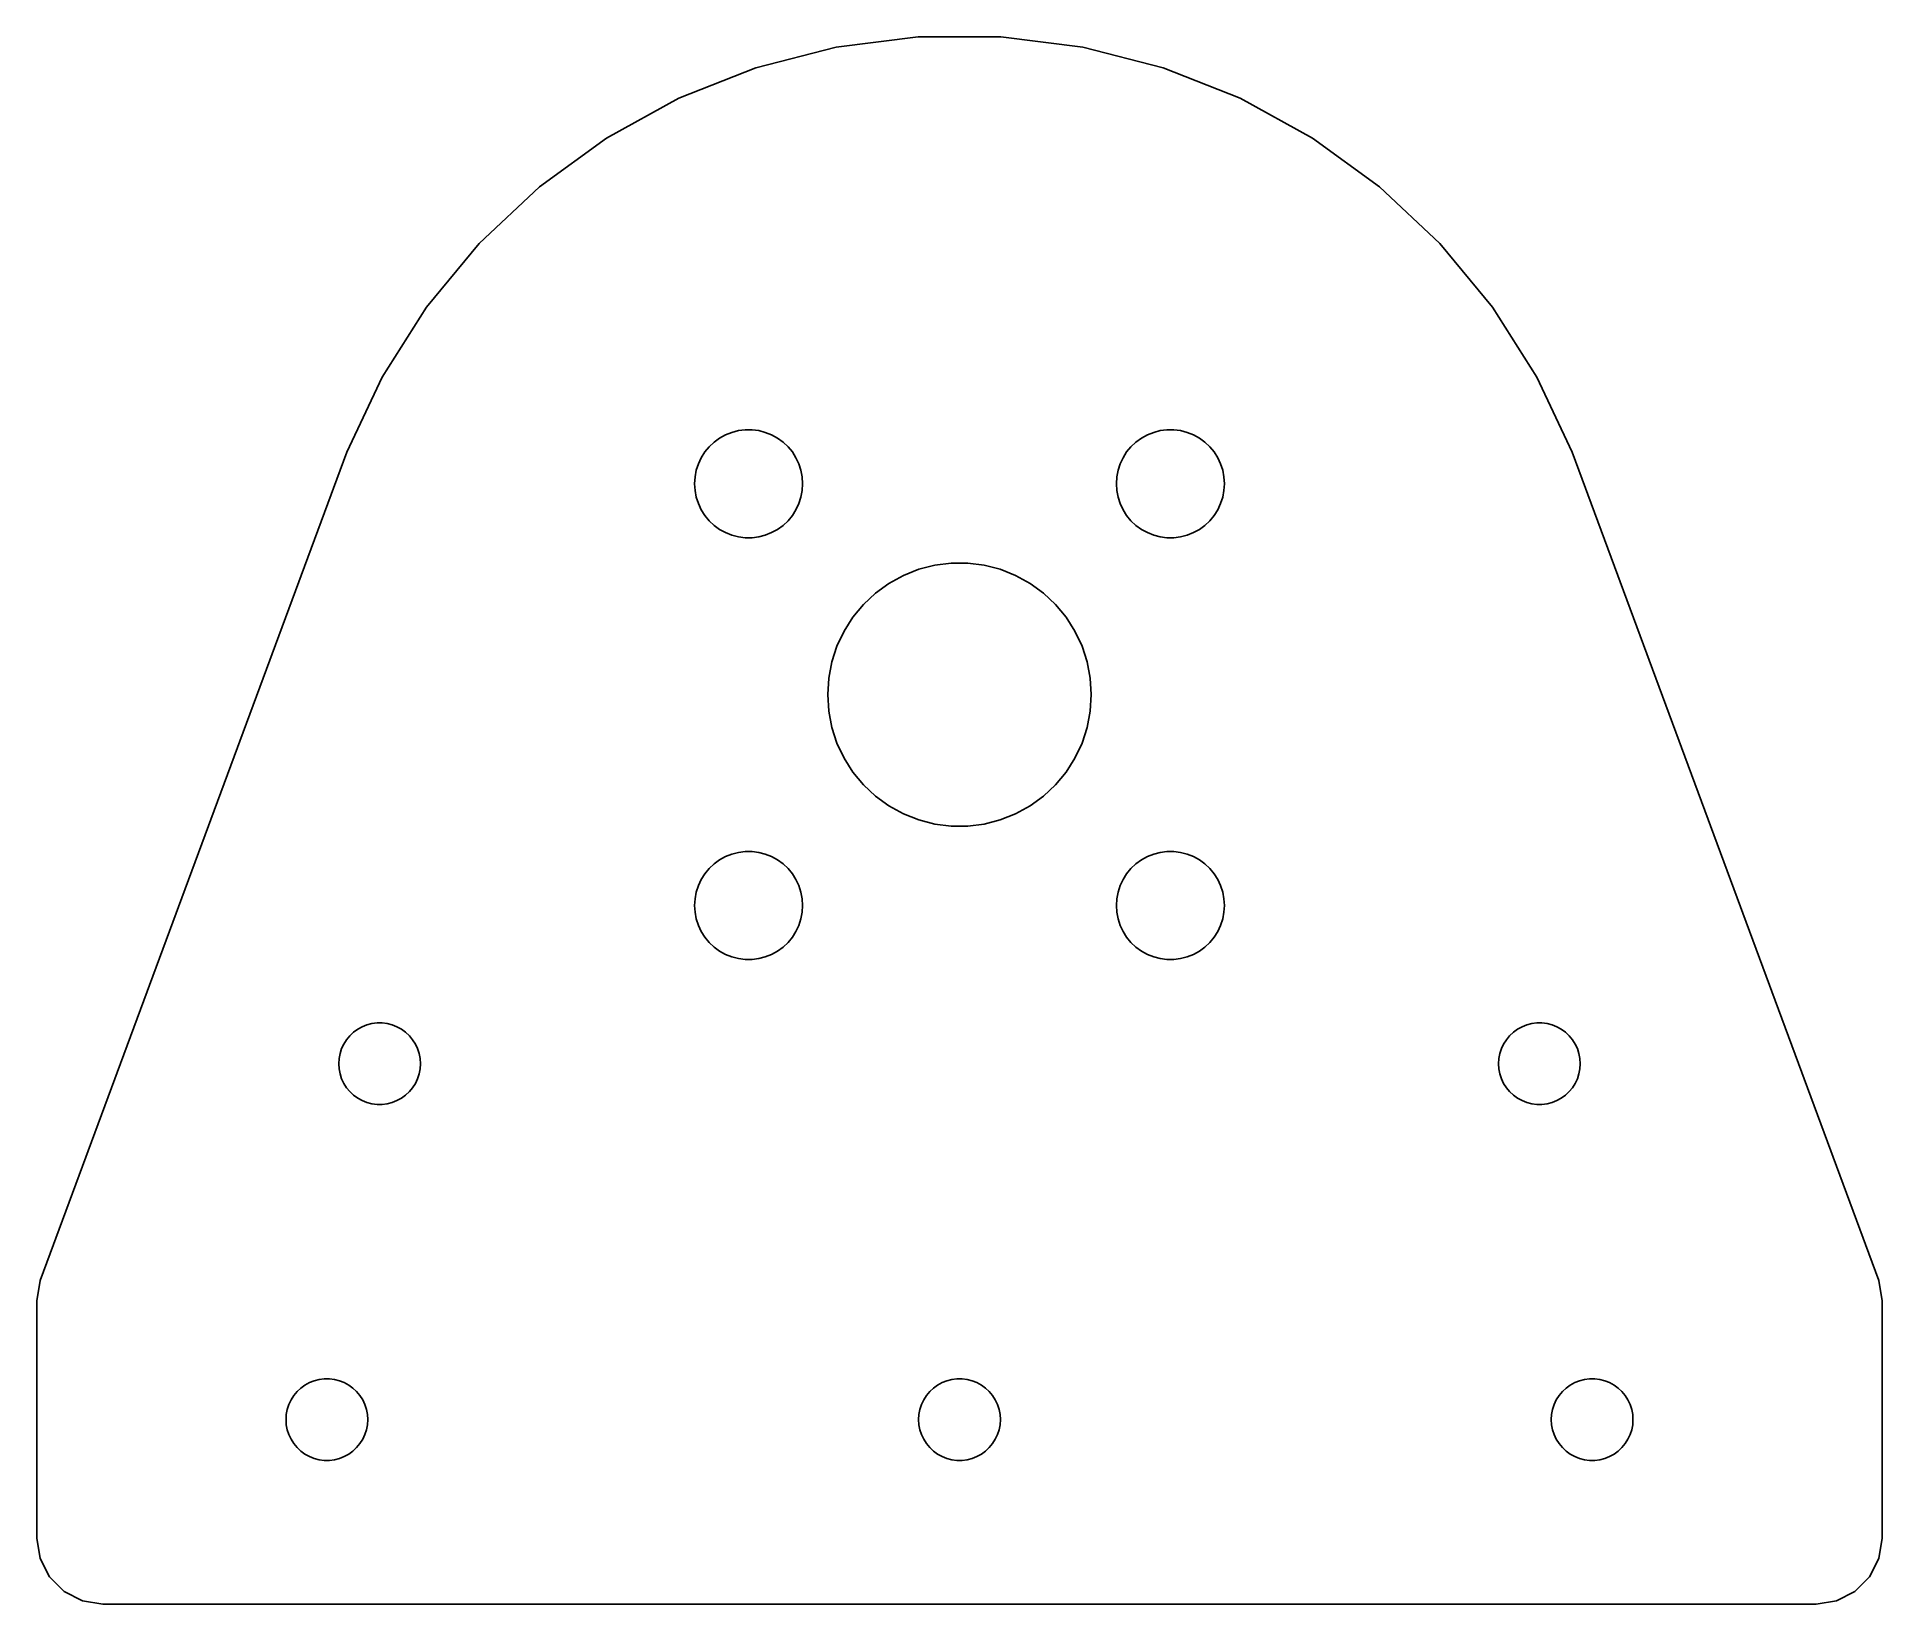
# Model space of a CAD drawing. Header units: metres. Extents: x -35 to 35, y -34.5 to 25.
import ezdxf

# ---------------------------------------------------------------- set-up
doc = ezdxf.new("R2010")
doc.units = ezdxf.units.M

msp = doc.modelspace()

# ---------------------------------------------------------------- linework, layer by layer
for p, q in [((-4.68452, 24.5572), (-7.72542, 23.7764)), ((-1.56975, 24.9507), (-4.68452, 24.5572)), ((1.56975, 24.9507), (-1.56975, 24.9507)), ((4.68452, 24.5572), (1.56975, 24.9507)), ((7.72542, 23.7764), (4.68452, 24.5572)), ((-7.72542, 23.7764), (-10.6445, 22.6207)), ((10.6445, 22.6207), (7.72542, 23.7764)), ((-10.6445, 22.6207), (-13.3957, 21.1082)), ((13.3957, 21.1082), (10.6445, 22.6207)), ((-13.3957, 21.1082), (-15.9356, 19.2628)), ((15.9356, 19.2628), (13.3957, 21.1082)), ((-15.9356, 19.2628), (-18.2242, 17.1137)), ((18.2242, 17.1137), (15.9356, 19.2628)), ((-18.2242, 17.1137), (-20.2254, 14.6946)), ((20.2254, 14.6946), (18.2242, 17.1137)), ((-20.2254, 14.6946), (-21.9077, 12.0438)), ((21.9077, 12.0438), (20.2254, 14.6946)), ((-21.9077, 12.0438), (-23.2444, 9.20311)), ((23.2444, 9.20311), (21.9077, 12.0438)), ((-9.09843, 9.73087), (-8.87283, 9.85489)), ((-8.87283, 9.85489), (-8.63348, 9.94966)), ((-8.63348, 9.94966), (-8.38412, 10.0137)), ((-8.38412, 10.0137), (-8.12871, 10.0459)), ((-8.12871, 10.0459), (-7.87128, 10.0459)), ((-7.87128, 10.0459), (-7.61586, 10.0137)), ((-7.61586, 10.0137), (-7.3665, 9.94966)), ((-7.3665, 9.94966), (-7.12715, 9.85489)), ((-7.12715, 9.85489), (-6.90155, 9.73087)), ((6.90155, 9.73087), (7.12715, 9.85489)), ((7.12715, 9.85489), (7.3665, 9.94966)), ((7.3665, 9.94966), (7.61586, 10.0137)), ((7.61586, 10.0137), (7.87128, 10.0459)), ((7.87128, 10.0459), (8.12871, 10.0459)), ((8.12871, 10.0459), (8.38412, 10.0137)), ((8.38412, 10.0137), (8.63348, 9.94966)), ((8.63348, 9.94966), (8.87283, 9.85489)), ((8.87283, 9.85489), (9.09843, 9.73087)), ((-23.2444, 9.20311), (-34.8776, -22.2274)), ((-9.79642, 8.98759), (-9.65848, 9.20496)), ((-9.65848, 9.20496), (-9.49438, 9.40332)), ((-9.49438, 9.40332), (-9.30672, 9.57954)), ((-9.30672, 9.57954), (-9.09843, 9.73087)), ((-6.90155, 9.73087), (-6.69327, 9.57954)), ((-6.69327, 9.57954), (-6.5056, 9.40332)), ((-6.5056, 9.40332), (-6.34151, 9.20496)), ((-6.34151, 9.20496), (-6.20357, 8.98759)), ((6.20357, 8.98759), (6.34151, 9.20496)), ((6.34151, 9.20496), (6.5056, 9.40332)), ((6.5056, 9.40332), (6.69327, 9.57954)), ((6.69327, 9.57954), (6.90155, 9.73087)), ((9.09843, 9.73087), (9.30672, 9.57954)), ((9.30672, 9.57954), (9.49438, 9.40332)), ((9.49438, 9.40332), (9.65848, 9.20496)), ((9.65848, 9.20496), (9.79642, 8.98759)), ((34.8776, -22.2274), (23.2444, 9.20311)), ((-10.0338, 8.25693), (-9.98558, 8.50981)), ((-9.98558, 8.50981), (-9.90604, 8.75465)), ((-9.90604, 8.75465), (-9.79642, 8.98759)), ((-6.20357, 8.98759), (-6.09395, 8.75465)), ((-6.09395, 8.75465), (-6.0144, 8.50981)), ((-6.0144, 8.50981), (-5.96616, 8.25693)), ((5.96616, 8.25693), (6.0144, 8.50981)), ((6.0144, 8.50981), (6.09395, 8.75465)), ((6.09395, 8.75465), (6.20357, 8.98759)), ((9.79642, 8.98759), (9.90604, 8.75465)), ((9.90604, 8.75465), (9.98558, 8.50981)), ((9.98558, 8.50981), (10.0338, 8.25693)), ((-10.05, 8), (-10.0338, 8.25693)), ((-10.0338, 7.74306), (-10.05, 8)), ((-9.98558, 7.49017), (-10.0338, 7.74306)), ((-5.96616, 7.74306), (-6.0144, 7.49017)), ((-5.96616, 8.25693), (-5.95, 8)), ((-5.95, 8), (-5.96616, 7.74306)), ((5.95, 8), (5.96616, 8.25693)), ((5.96616, 7.74306), (5.95, 8)), ((6.0144, 7.49017), (5.96616, 7.74306)), ((10.0338, 7.74306), (9.98558, 7.49017)), ((10.0338, 8.25693), (10.05, 8)), ((10.05, 8), (10.0338, 7.74306)), ((-9.90604, 7.24533), (-9.98558, 7.49017)), ((-9.79642, 7.01239), (-9.90604, 7.24533)), ((-9.65848, 6.79503), (-9.79642, 7.01239)), ((-6.20357, 7.01239), (-6.34151, 6.79503)), ((-6.09395, 7.24533), (-6.20357, 7.01239)), ((-6.0144, 7.49017), (-6.09395, 7.24533)), ((6.09395, 7.24533), (6.0144, 7.49017)), ((6.20357, 7.01239), (6.09395, 7.24533)), ((6.34151, 6.79503), (6.20357, 7.01239)), ((9.79642, 7.01239), (9.65848, 6.79503)), ((9.90604, 7.24533), (9.79642, 7.01239)), ((9.98558, 7.49017), (9.90604, 7.24533)), ((-9.49438, 6.59666), (-9.65848, 6.79503)), ((-9.30672, 6.42044), (-9.49438, 6.59666)), ((-9.09843, 6.26912), (-9.30672, 6.42044)), ((-6.69327, 6.42044), (-6.90155, 6.26912)), ((-6.5056, 6.59666), (-6.69327, 6.42044)), ((-6.34151, 6.79503), (-6.5056, 6.59666)), ((6.5056, 6.59666), (6.34151, 6.79503)), ((6.69327, 6.42044), (6.5056, 6.59666)), ((6.90155, 6.26912), (6.69327, 6.42044)), ((9.30672, 6.42044), (9.09843, 6.26912)), ((9.49438, 6.59666), (9.30672, 6.42044)), ((9.65848, 6.79503), (9.49438, 6.59666)), ((-8.87283, 6.1451), (-9.09843, 6.26912)), ((-8.63348, 6.05032), (-8.87283, 6.1451)), ((-8.38412, 5.9863), (-8.63348, 6.05032)), ((-8.12871, 5.95404), (-8.38412, 5.9863)), ((-7.87128, 5.95404), (-8.12871, 5.95404)), ((-7.61586, 5.9863), (-7.87128, 5.95404)), ((-7.3665, 6.05032), (-7.61586, 5.9863)), ((-7.12715, 6.1451), (-7.3665, 6.05032)), ((-6.90155, 6.26912), (-7.12715, 6.1451)), ((7.12715, 6.1451), (6.90155, 6.26912)), ((7.3665, 6.05032), (7.12715, 6.1451)), ((7.61586, 5.9863), (7.3665, 6.05032)), ((7.87128, 5.95404), (7.61586, 5.9863)), ((8.12871, 5.95404), (7.87128, 5.95404)), ((8.38412, 5.9863), (8.12871, 5.95404)), ((8.63348, 6.05032), (8.38412, 5.9863)), ((8.87283, 6.1451), (8.63348, 6.05032)), ((9.09843, 6.26912), (8.87283, 6.1451)), ((-1.54507, 4.75528), (-0.936905, 4.91142)), ((-0.936905, 4.91142), (-0.31395, 4.99013)), ((-0.31395, 4.99013), (0.31395, 4.99013)), ((0.31395, 4.99013), (0.936905, 4.91142)), ((0.936905, 4.91142), (1.54507, 4.75528)), ((-3.18712, 3.85255), (-2.67912, 4.22163)), ((-2.67912, 4.22163), (-2.12889, 4.52412)), ((-2.12889, 4.52412), (-1.54507, 4.75528)), ((1.54507, 4.75528), (2.12889, 4.52412)), ((2.12889, 4.52412), (2.67912, 4.22163)), ((2.67912, 4.22163), (3.18712, 3.85255)), ((-3.64484, 3.42273), (-3.18712, 3.85255)), ((3.18712, 3.85255), (3.64484, 3.42273)), ((-4.38153, 2.40877), (-4.04507, 2.93892)), ((-4.04507, 2.93892), (-3.64484, 3.42273)), ((3.64484, 3.42273), (4.04507, 2.93892)), ((4.04507, 2.93892), (4.38153, 2.40877)), ((-4.64888, 1.84062), (-4.38153, 2.40877)), ((4.38153, 2.40877), (4.64888, 1.84062)), ((-4.84291, 1.24344), (-4.64888, 1.84062)), ((4.64888, 1.84062), (4.84291, 1.24344)), ((-4.96057, 0.626663), (-4.84291, 1.24344)), ((4.84291, 1.24344), (4.96057, 0.626663)), ((-5, 0), (-4.96057, 0.626663)), ((-4.96057, -0.626663), (-5, 0)), ((4.96057, 0.626663), (5, 0)), ((5, 0), (4.96057, -0.626663)), ((-4.84291, -1.24344), (-4.96057, -0.626663)), ((4.96057, -0.626663), (4.84291, -1.24344)), ((-4.64888, -1.84062), (-4.84291, -1.24344)), ((4.84291, -1.24344), (4.64888, -1.84062)), ((-4.38153, -2.40877), (-4.64888, -1.84062)), ((4.64888, -1.84062), (4.38153, -2.40877)), ((-4.04507, -2.93892), (-4.38153, -2.40877)), ((4.38153, -2.40877), (4.04507, -2.93892)), ((-3.64484, -3.42273), (-4.04507, -2.93892)), ((-3.18712, -3.85255), (-3.64484, -3.42273)), ((3.64484, -3.42273), (3.18712, -3.85255)), ((4.04507, -2.93892), (3.64484, -3.42273)), ((-2.67912, -4.22163), (-3.18712, -3.85255)), ((3.18712, -3.85255), (2.67912, -4.22163)), ((-2.12889, -4.52412), (-2.67912, -4.22163)), ((-1.54507, -4.75528), (-2.12889, -4.52412)), ((-0.936905, -4.91142), (-1.54507, -4.75528)), ((1.54507, -4.75528), (0.936905, -4.91142)), ((2.12889, -4.52412), (1.54507, -4.75528)), ((2.67912, -4.22163), (2.12889, -4.52412)), ((-0.31395, -4.99013), (-0.936905, -4.91142)), ((0.31395, -4.99013), (-0.31395, -4.99013)), ((0.936905, -4.91142), (0.31395, -4.99013)), ((-9.30672, -6.42044), (-9.09843, -6.26912)), ((-9.09843, -6.26912), (-8.87283, -6.1451)), ((-8.87283, -6.1451), (-8.63348, -6.05032)), ((-8.63348, -6.05032), (-8.38412, -5.9863)), ((-8.38412, -5.9863), (-8.12871, -5.95404)), ((-8.12871, -5.95404), (-7.87128, -5.95404)), ((-7.87128, -5.95404), (-7.61586, -5.9863)), ((-7.61586, -5.9863), (-7.3665, -6.05032)), ((-7.3665, -6.05032), (-7.12715, -6.1451)), ((-7.12715, -6.1451), (-6.90155, -6.26912)), ((-6.90155, -6.26912), (-6.69327, -6.42044)), ((6.69327, -6.42044), (6.90155, -6.26912)), ((6.90155, -6.26912), (7.12715, -6.1451)), ((7.12715, -6.1451), (7.3665, -6.05032)), ((7.3665, -6.05032), (7.61586, -5.9863)), ((7.61586, -5.9863), (7.87128, -5.95404)), ((7.87128, -5.95404), (8.12871, -5.95404)), ((8.12871, -5.95404), (8.38412, -5.9863)), ((8.38412, -5.9863), (8.63348, -6.05032)), ((8.63348, -6.05032), (8.87283, -6.1451)), ((8.87283, -6.1451), (9.09843, -6.26912)), ((9.09843, -6.26912), (9.30672, -6.42044)), ((-9.79642, -7.01239), (-9.65848, -6.79503)), ((-9.65848, -6.79503), (-9.49438, -6.59666)), ((-9.49438, -6.59666), (-9.30672, -6.42044)), ((-6.69327, -6.42044), (-6.5056, -6.59666)), ((-6.5056, -6.59666), (-6.34151, -6.79503)), ((-6.34151, -6.79503), (-6.20357, -7.01239)), ((6.20357, -7.01239), (6.34151, -6.79503)), ((6.34151, -6.79503), (6.5056, -6.59666)), ((6.5056, -6.59666), (6.69327, -6.42044)), ((9.30672, -6.42044), (9.49438, -6.59666)), ((9.49438, -6.59666), (9.65848, -6.79503)), ((9.65848, -6.79503), (9.79642, -7.01239)), ((-10.0338, -7.74306), (-9.98558, -7.49017)), ((-9.98558, -7.49017), (-9.90604, -7.24533)), ((-9.90604, -7.24533), (-9.79642, -7.01239)), ((-6.20357, -7.01239), (-6.09395, -7.24533)), ((-6.09395, -7.24533), (-6.0144, -7.49017)), ((-6.0144, -7.49017), (-5.96616, -7.74306)), ((5.96616, -7.74306), (6.0144, -7.49017)), ((6.0144, -7.49017), (6.09395, -7.24533)), ((6.09395, -7.24533), (6.20357, -7.01239)), ((9.79642, -7.01239), (9.90604, -7.24533)), ((9.90604, -7.24533), (9.98558, -7.49017)), ((9.98558, -7.49017), (10.0338, -7.74306)), ((-10.05, -8), (-10.0338, -7.74306)), ((-10.0338, -8.25693), (-10.05, -8)), ((-9.98558, -8.50981), (-10.0338, -8.25693)), ((-5.96616, -8.25693), (-6.0144, -8.50981)), ((-5.96616, -7.74306), (-5.95, -8)), ((-5.95, -8), (-5.96616, -8.25693)), ((5.95, -8), (5.96616, -7.74306)), ((5.96616, -8.25693), (5.95, -8)), ((6.0144, -8.50981), (5.96616, -8.25693)), ((10.0338, -8.25693), (9.98558, -8.50981)), ((10.0338, -7.74306), (10.05, -8)), ((10.05, -8), (10.0338, -8.25693)), ((-9.90604, -8.75465), (-9.98558, -8.50981)), ((-9.79642, -8.98759), (-9.90604, -8.75465)), ((-9.65848, -9.20496), (-9.79642, -8.98759)), ((-6.20357, -8.98759), (-6.34151, -9.20496)), ((-6.09395, -8.75465), (-6.20357, -8.98759)), ((-6.0144, -8.50981), (-6.09395, -8.75465)), ((6.09395, -8.75465), (6.0144, -8.50981)), ((6.20357, -8.98759), (6.09395, -8.75465)), ((6.34151, -9.20496), (6.20357, -8.98759)), ((9.79642, -8.98759), (9.65848, -9.20496)), ((9.90604, -8.75465), (9.79642, -8.98759)), ((9.98558, -8.50981), (9.90604, -8.75465)), ((-9.49438, -9.40332), (-9.65848, -9.20496)), ((-9.30672, -9.57954), (-9.49438, -9.40332)), ((-9.09843, -9.73087), (-9.30672, -9.57954)), ((-8.87283, -9.85489), (-9.09843, -9.73087)), ((-6.90155, -9.73087), (-7.12715, -9.85489)), ((-6.69327, -9.57954), (-6.90155, -9.73087)), ((-6.5056, -9.40332), (-6.69327, -9.57954)), ((-6.34151, -9.20496), (-6.5056, -9.40332)), ((6.5056, -9.40332), (6.34151, -9.20496)), ((6.69327, -9.57954), (6.5056, -9.40332)), ((6.90155, -9.73087), (6.69327, -9.57954)), ((7.12715, -9.85489), (6.90155, -9.73087)), ((9.09843, -9.73087), (8.87283, -9.85489)), ((9.30672, -9.57954), (9.09843, -9.73087)), ((9.49438, -9.40332), (9.30672, -9.57954)), ((9.65848, -9.20496), (9.49438, -9.40332)), ((-8.63348, -9.94966), (-8.87283, -9.85489)), ((-8.38412, -10.0137), (-8.63348, -9.94966)), ((-8.12871, -10.0459), (-8.38412, -10.0137)), ((-7.87128, -10.0459), (-8.12871, -10.0459)), ((-7.61586, -10.0137), (-7.87128, -10.0459)), ((-7.3665, -9.94966), (-7.61586, -10.0137)), ((-7.12715, -9.85489), (-7.3665, -9.94966)), ((7.3665, -9.94966), (7.12715, -9.85489)), ((7.61586, -10.0137), (7.3665, -9.94966)), ((7.87128, -10.0459), (7.61586, -10.0137)), ((8.12871, -10.0459), (7.87128, -10.0459)), ((8.38412, -10.0137), (8.12871, -10.0459)), ((8.63348, -9.94966), (8.38412, -10.0137)), ((8.87283, -9.85489), (8.63348, -9.94966)), ((-22.8305, -12.6913), (-22.66, -12.5975)), ((-22.66, -12.5975), (-22.479, -12.5258)), ((-22.479, -12.5258), (-22.2904, -12.4774)), ((-22.2904, -12.4774), (-22.0973, -12.453)), ((-22.0973, -12.453), (-21.9027, -12.453)), ((-21.9027, -12.453), (-21.7095, -12.4774)), ((-21.7095, -12.4774), (-21.521, -12.5258)), ((-21.521, -12.5258), (-21.34, -12.5975)), ((-21.34, -12.5975), (-21.1695, -12.6913)), ((21.1695, -12.6913), (21.34, -12.5975)), ((21.34, -12.5975), (21.521, -12.5258)), ((21.521, -12.5258), (21.7095, -12.4774)), ((21.7095, -12.4774), (21.9027, -12.453)), ((21.9027, -12.453), (22.0973, -12.453)), ((22.0973, -12.453), (22.2904, -12.4774)), ((22.2904, -12.4774), (22.479, -12.5258)), ((22.479, -12.5258), (22.66, -12.5975)), ((22.66, -12.5975), (22.8305, -12.6913)), ((-23.4411, -13.4294), (-23.3583, -13.2533)), ((-23.3583, -13.2533), (-23.254, -13.0889)), ((-23.254, -13.0889), (-23.1299, -12.9389)), ((-23.1299, -12.9389), (-22.988, -12.8057)), ((-22.988, -12.8057), (-22.8305, -12.6913)), ((-21.1695, -12.6913), (-21.012, -12.8057)), ((-21.012, -12.8057), (-20.8701, -12.9389)), ((-20.8701, -12.9389), (-20.746, -13.0889)), ((-20.746, -13.0889), (-20.6417, -13.2533)), ((-20.6417, -13.2533), (-20.5588, -13.4294)), ((20.5588, -13.4294), (20.6417, -13.2533)), ((20.6417, -13.2533), (20.746, -13.0889)), ((20.746, -13.0889), (20.8701, -12.9389)), ((20.8701, -12.9389), (21.012, -12.8057)), ((21.012, -12.8057), (21.1695, -12.6913)), ((22.8305, -12.6913), (22.988, -12.8057)), ((22.988, -12.8057), (23.1299, -12.9389)), ((23.1299, -12.9389), (23.254, -13.0889)), ((23.254, -13.0889), (23.3583, -13.2533)), ((23.3583, -13.2533), (23.4411, -13.4294)), ((-23.55, -14), (-23.5378, -13.8057)), ((-23.5378, -14.1943), (-23.55, -14)), ((-23.5378, -13.8057), (-23.5013, -13.6145)), ((-23.5013, -13.6145), (-23.4411, -13.4294)), ((-20.5588, -13.4294), (-20.4987, -13.6145)), ((-20.4987, -13.6145), (-20.4622, -13.8057)), ((-20.4622, -13.8057), (-20.45, -14)), ((-20.45, -14), (-20.4622, -14.1943)), ((20.45, -14), (20.4622, -13.8057)), ((20.4622, -14.1943), (20.45, -14)), ((20.4622, -13.8057), (20.4987, -13.6145)), ((20.4987, -13.6145), (20.5588, -13.4294)), ((23.4411, -13.4294), (23.5013, -13.6145)), ((23.5013, -13.6145), (23.5378, -13.8057)), ((23.5378, -13.8057), (23.55, -14)), ((23.55, -14), (23.5378, -14.1943)), ((-23.5013, -14.3855), (-23.5378, -14.1943)), ((-23.4411, -14.5706), (-23.5013, -14.3855)), ((-23.3583, -14.7467), (-23.4411, -14.5706)), ((-20.5588, -14.5706), (-20.6417, -14.7467)), ((-20.4987, -14.3855), (-20.5588, -14.5706)), ((-20.4622, -14.1943), (-20.4987, -14.3855)), ((20.4987, -14.3855), (20.4622, -14.1943)), ((20.5588, -14.5706), (20.4987, -14.3855)), ((20.6417, -14.7467), (20.5588, -14.5706)), ((23.4411, -14.5706), (23.3583, -14.7467)), ((23.5013, -14.3855), (23.4411, -14.5706)), ((23.5378, -14.1943), (23.5013, -14.3855)), ((-23.254, -14.9111), (-23.3583, -14.7467)), ((-23.1299, -15.061), (-23.254, -14.9111)), ((-22.988, -15.1943), (-23.1299, -15.061)), ((-22.8305, -15.3087), (-22.988, -15.1943)), ((-22.66, -15.4025), (-22.8305, -15.3087)), ((-21.1695, -15.3087), (-21.34, -15.4025)), ((-21.012, -15.1943), (-21.1695, -15.3087)), ((-20.8701, -15.061), (-21.012, -15.1943)), ((-20.746, -14.9111), (-20.8701, -15.061)), ((-20.6417, -14.7467), (-20.746, -14.9111)), ((20.746, -14.9111), (20.6417, -14.7467)), ((20.8701, -15.061), (20.746, -14.9111)), ((21.012, -15.1943), (20.8701, -15.061)), ((21.1695, -15.3087), (21.012, -15.1943)), ((21.34, -15.4025), (21.1695, -15.3087)), ((22.8305, -15.3087), (22.66, -15.4025)), ((22.988, -15.1943), (22.8305, -15.3087)), ((23.1299, -15.061), (22.988, -15.1943)), ((23.254, -14.9111), (23.1299, -15.061)), ((23.3583, -14.7467), (23.254, -14.9111)), ((-22.479, -15.4741), (-22.66, -15.4025)), ((-22.2904, -15.5225), (-22.479, -15.4741)), ((-22.0973, -15.5469), (-22.2904, -15.5225)), ((-21.9027, -15.5469), (-22.0973, -15.5469)), ((-21.7095, -15.5225), (-21.9027, -15.5469)), ((-21.521, -15.4741), (-21.7095, -15.5225)), ((-21.34, -15.4025), (-21.521, -15.4741)), ((21.521, -15.4741), (21.34, -15.4025)), ((21.7095, -15.5225), (21.521, -15.4741)), ((21.9027, -15.5469), (21.7095, -15.5225)), ((22.0973, -15.5469), (21.9027, -15.5469)), ((22.2904, -15.5225), (22.0973, -15.5469)), ((22.479, -15.4741), (22.2904, -15.5225)), ((22.66, -15.4025), (22.479, -15.4741)), ((-34.8776, -22.2274), (-35, -23)), ((35, -23), (34.8776, -22.2274)), ((-35, -23), (-35, -32)), ((35, -32), (35, -23)), ((-25.3583, -26.7533), (-25.254, -26.5889)), ((-25.254, -26.5889), (-25.1299, -26.4389)), ((-25.1299, -26.4389), (-24.988, -26.3057)), ((-24.988, -26.3057), (-24.8305, -26.1913)), ((-24.8305, -26.1913), (-24.66, -26.0975)), ((-24.66, -26.0975), (-24.479, -26.0258)), ((-24.479, -26.0258), (-24.2904, -25.9774)), ((-24.2904, -25.9774), (-24.0973, -25.953)), ((-24.0973, -25.953), (-23.9027, -25.953)), ((-23.9027, -25.953), (-23.7095, -25.9774)), ((-23.7095, -25.9774), (-23.521, -26.0258)), ((-23.521, -26.0258), (-23.34, -26.0975)), ((-23.34, -26.0975), (-23.1695, -26.1913)), ((-23.1695, -26.1913), (-23.012, -26.3057)), ((-23.012, -26.3057), (-22.8701, -26.4389)), ((-22.8701, -26.4389), (-22.746, -26.5889)), ((-22.746, -26.5889), (-22.6417, -26.7533)), ((-1.35826, -26.7533), (-1.25397, -26.5889)), ((-1.25397, -26.5889), (-1.1299, -26.4389)), ((-1.1299, -26.4389), (-0.988007, -26.3057)), ((-0.988007, -26.3057), (-0.830521, -26.1913)), ((-0.830521, -26.1913), (-0.659958, -26.0975)), ((-0.659958, -26.0975), (-0.478973, -26.0258)), ((-0.478973, -26.0258), (-0.290436, -25.9774)), ((-0.290436, -25.9774), (-0.097321, -25.953)), ((-0.097321, -25.953), (0.097321, -25.953)), ((0.097321, -25.953), (0.290436, -25.9774)), ((0.290436, -25.9774), (0.478973, -26.0258)), ((0.478973, -26.0258), (0.659958, -26.0975)), ((0.659958, -26.0975), (0.830521, -26.1913)), ((0.830521, -26.1913), (0.988007, -26.3057)), ((0.988007, -26.3057), (1.1299, -26.4389)), ((1.1299, -26.4389), (1.25397, -26.5889)), ((1.25397, -26.5889), (1.35826, -26.7533)), ((22.6417, -26.7533), (22.746, -26.5889)), ((22.746, -26.5889), (22.8701, -26.4389)), ((22.8701, -26.4389), (23.012, -26.3057)), ((23.012, -26.3057), (23.1695, -26.1913)), ((23.1695, -26.1913), (23.34, -26.0975)), ((23.34, -26.0975), (23.521, -26.0258)), ((23.521, -26.0258), (23.7095, -25.9774)), ((23.7095, -25.9774), (23.9027, -25.953)), ((23.9027, -25.953), (24.0973, -25.953)), ((24.0973, -25.953), (24.2904, -25.9774)), ((24.2904, -25.9774), (24.479, -26.0258)), ((24.479, -26.0258), (24.66, -26.0975)), ((24.66, -26.0975), (24.8305, -26.1913)), ((24.8305, -26.1913), (24.988, -26.3057)), ((24.988, -26.3057), (25.1299, -26.4389)), ((25.1299, -26.4389), (25.254, -26.5889)), ((25.254, -26.5889), (25.3583, -26.7533)), ((-25.5378, -27.3057), (-25.5013, -27.1145)), ((-25.5013, -27.1145), (-25.4411, -26.9294)), ((-25.4411, -26.9294), (-25.3583, -26.7533)), ((-22.6417, -26.7533), (-22.5588, -26.9294)), ((-22.5588, -26.9294), (-22.4987, -27.1145)), ((-22.4987, -27.1145), (-22.4622, -27.3057)), ((-1.53777, -27.3057), (-1.5013, -27.1145)), ((-1.5013, -27.1145), (-1.44115, -26.9294)), ((-1.44115, -26.9294), (-1.35826, -26.7533)), ((1.35826, -26.7533), (1.44115, -26.9294)), ((1.44115, -26.9294), (1.5013, -27.1145)), ((1.5013, -27.1145), (1.53777, -27.3057)), ((22.4622, -27.3057), (22.4987, -27.1145)), ((22.4987, -27.1145), (22.5588, -26.9294)), ((22.5588, -26.9294), (22.6417, -26.7533)), ((25.3583, -26.7533), (25.4411, -26.9294)), ((25.4411, -26.9294), (25.5013, -27.1145)), ((25.5013, -27.1145), (25.5378, -27.3057)), ((-25.55, -27.5), (-25.5378, -27.3057)), ((-25.5378, -27.6943), (-25.55, -27.5)), ((-25.5013, -27.8855), (-25.5378, -27.6943)), ((-25.4411, -28.0706), (-25.5013, -27.8855)), ((-22.4987, -27.8855), (-22.5588, -28.0706)), ((-22.4622, -27.6943), (-22.4987, -27.8855)), ((-22.4622, -27.3057), (-22.45, -27.5)), ((-22.45, -27.5), (-22.4622, -27.6943)), ((-1.54999, -27.5), (-1.53777, -27.3057)), ((-1.53777, -27.6943), (-1.54999, -27.5)), ((-1.5013, -27.8855), (-1.53777, -27.6943)), ((-1.44115, -28.0706), (-1.5013, -27.8855)), ((1.5013, -27.8855), (1.44115, -28.0706)), ((1.53777, -27.6943), (1.5013, -27.8855)), ((1.53777, -27.3057), (1.54999, -27.5)), ((1.54999, -27.5), (1.53777, -27.6943)), ((22.45, -27.5), (22.4622, -27.3057)), ((22.4622, -27.6943), (22.45, -27.5)), ((22.4987, -27.8855), (22.4622, -27.6943)), ((22.5588, -28.0706), (22.4987, -27.8855)), ((25.5013, -27.8855), (25.4411, -28.0706)), ((25.5378, -27.6943), (25.5013, -27.8855)), ((25.5378, -27.3057), (25.55, -27.5)), ((25.55, -27.5), (25.5378, -27.6943)), ((-25.3583, -28.2467), (-25.4411, -28.0706)), ((-25.254, -28.4111), (-25.3583, -28.2467)), ((-25.1299, -28.561), (-25.254, -28.4111)), ((-24.988, -28.6943), (-25.1299, -28.561)), ((-24.8305, -28.8087), (-24.988, -28.6943)), ((-23.012, -28.6943), (-23.1695, -28.8087)), ((-22.8701, -28.561), (-23.012, -28.6943)), ((-22.746, -28.4111), (-22.8701, -28.561)), ((-22.6417, -28.2467), (-22.746, -28.4111)), ((-22.5588, -28.0706), (-22.6417, -28.2467)), ((-1.35826, -28.2467), (-1.44115, -28.0706)), ((-1.25397, -28.4111), (-1.35826, -28.2467)), ((-1.1299, -28.561), (-1.25397, -28.4111)), ((-0.988007, -28.6943), (-1.1299, -28.561)), ((-0.830521, -28.8087), (-0.988007, -28.6943)), ((0.988007, -28.6943), (0.830521, -28.8087)), ((1.1299, -28.561), (0.988007, -28.6943)), ((1.25397, -28.4111), (1.1299, -28.561)), ((1.35826, -28.2467), (1.25397, -28.4111)), ((1.44115, -28.0706), (1.35826, -28.2467)), ((22.6417, -28.2467), (22.5588, -28.0706)), ((22.746, -28.4111), (22.6417, -28.2467)), ((22.8701, -28.561), (22.746, -28.4111)), ((23.012, -28.6943), (22.8701, -28.561)), ((23.1695, -28.8087), (23.012, -28.6943)), ((24.988, -28.6943), (24.8305, -28.8087)), ((25.1299, -28.561), (24.988, -28.6943)), ((25.254, -28.4111), (25.1299, -28.561)), ((25.3583, -28.2467), (25.254, -28.4111)), ((25.4411, -28.0706), (25.3583, -28.2467)), ((-24.66, -28.9025), (-24.8305, -28.8087)), ((-24.479, -28.9741), (-24.66, -28.9025)), ((-24.2904, -29.0225), (-24.479, -28.9741)), ((-24.0973, -29.0469), (-24.2904, -29.0225)), ((-23.9027, -29.0469), (-24.0973, -29.0469)), ((-23.7095, -29.0225), (-23.9027, -29.0469)), ((-23.521, -28.9741), (-23.7095, -29.0225)), ((-23.34, -28.9025), (-23.521, -28.9741)), ((-23.1695, -28.8087), (-23.34, -28.9025)), ((-0.659958, -28.9025), (-0.830521, -28.8087)), ((-0.478973, -28.9741), (-0.659958, -28.9025)), ((-0.290436, -29.0225), (-0.478973, -28.9741)), ((-0.097321, -29.0469), (-0.290436, -29.0225)), ((0.097321, -29.0469), (-0.097321, -29.0469)), ((0.290436, -29.0225), (0.097321, -29.0469)), ((0.478973, -28.9741), (0.290436, -29.0225)), ((0.659958, -28.9025), (0.478973, -28.9741)), ((0.830521, -28.8087), (0.659958, -28.9025)), ((23.34, -28.9025), (23.1695, -28.8087)), ((23.521, -28.9741), (23.34, -28.9025)), ((23.7095, -29.0225), (23.521, -28.9741)), ((23.9027, -29.0469), (23.7095, -29.0225)), ((24.0973, -29.0469), (23.9027, -29.0469)), ((24.2904, -29.0225), (24.0973, -29.0469)), ((24.479, -28.9741), (24.2904, -29.0225)), ((24.66, -28.9025), (24.479, -28.9741)), ((24.8305, -28.8087), (24.66, -28.9025)), ((-35, -32), (-34.8776, -32.7725)), ((34.8776, -32.7725), (35, -32)), ((-34.8776, -32.7725), (-34.5225, -33.4695)), ((34.5225, -33.4695), (34.8776, -32.7725)), ((-34.5225, -33.4695), (-33.9695, -34.0225)), ((33.9695, -34.0225), (34.5225, -33.4695)), ((-33.9695, -34.0225), (-33.2725, -34.3776)), ((33.2725, -34.3776), (33.9695, -34.0225)), ((-33.2725, -34.3776), (-32.5, -34.5)), ((-32.5, -34.5), (32.5, -34.5)), ((32.5, -34.5), (33.2725, -34.3776))]:
    msp.add_line(p, q)

doc.saveas('drawing.dxf')
